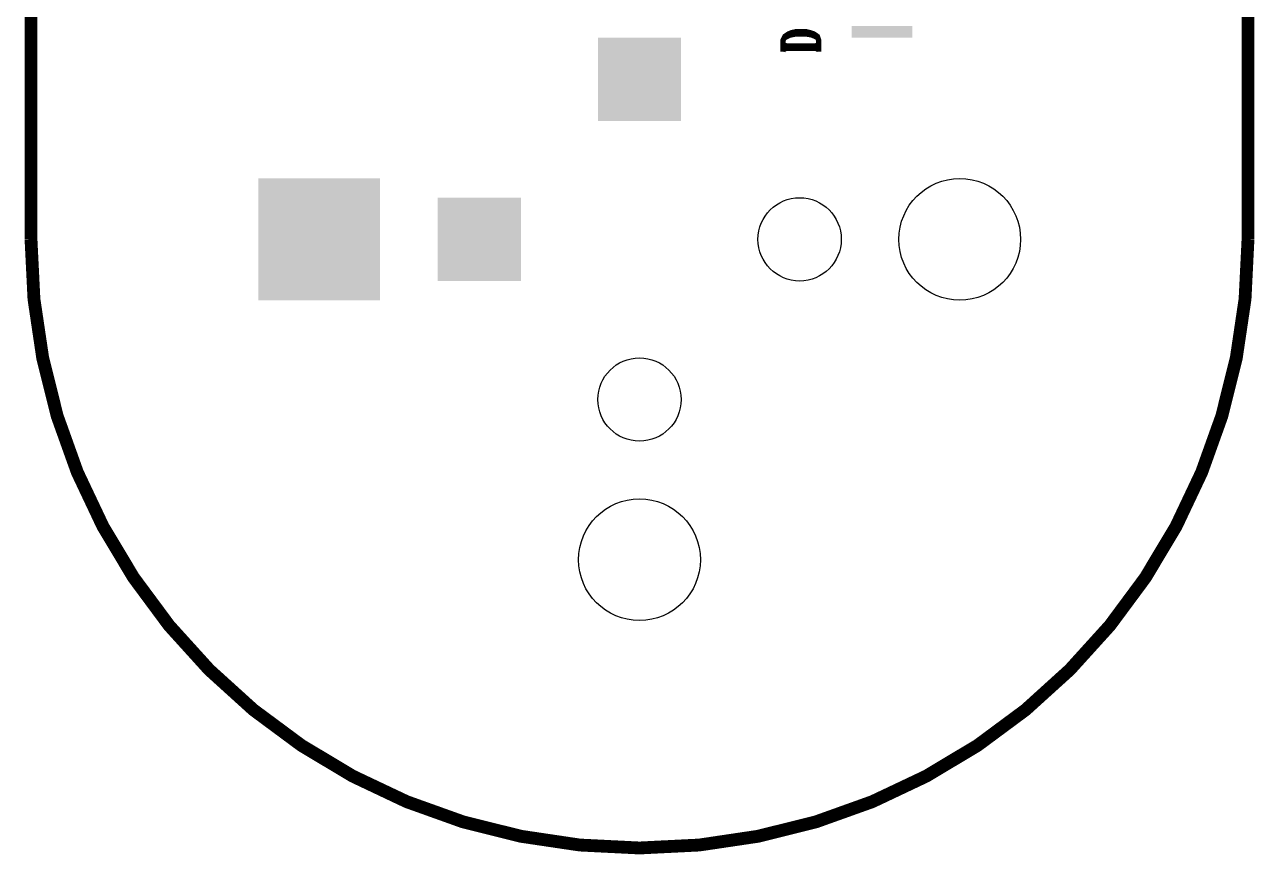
# Model space of a CAD drawing. Extents: x -0.1 to 19.1, y -0.1 to 48.8.
# Drawn here: x -0.1 to 19.1, y -0.1 to 12.85 of the extents above; entities that cross this region are included whole.
import ezdxf

# ---------------------------------------------------------------- set-up
doc = ezdxf.new("R2010")
doc.units = 0
doc.layers.get('0').update_dxf_attribs({"linetype": 'CONTINUOUS'})
doc.layers.add('08_ASSY2_GBR', color=7, linetype='CONTINUOUS')

# ---------------------------------------------------------------- blocks, each defined once
blk = doc.blocks.new('SQUARE_12')
blk.add_solid([(0.95, 0.95), (0.95, -0.95), (-0.95, 0.95), (-0.95, -0.95)])
blk = doc.blocks.new('ROUND_13')
blk.add_circle((0, 0), 0.65)
blk = doc.blocks.new('SQUARE_14')
blk.add_solid([(0.65, 0.65), (0.65, -0.65), (-0.65, 0.65), (-0.65, -0.65)])
blk = doc.blocks.new('ROUND_16')
blk.add_circle((0, 0), 0.95)

msp = doc.modelspace()

# ---------------------------------------------------------------- linework, layer by layer
at = {"layer": '08_ASSY2_GBR'}
for points, const_width in [([(0, 37.5), (0, 9.5)], 0.2), ([(19, 37.5), (19, 9.5)], 0.2), ([(12.296, 12.428), (12.296, 12.612), (12.277, 12.669), (12.222, 12.707), (12.166, 12.726), (12.092, 12.745), (11.954, 12.745), (11.871, 12.726), (11.825, 12.707), (11.769, 12.669), (11.741, 12.612), (11.741, 12.428)], 0.08128), ([(12.296, 12.612), (12.277, 12.65), (12.194, 12.688), (12.092, 12.707), (11.954, 12.707), (11.852, 12.688), (11.769, 12.65), (11.741, 12.612)], 0.08128), ([(12.222, 12.688), (12.166, 12.707), (12.092, 12.726), (11.954, 12.726), (11.871, 12.707), (11.825, 12.688)], 0.08128), ([(11.769, 12.52), (11.741, 12.558)], 0.08128), ([(11.797, 12.52), (11.741, 12.539)], 0.08128), ([(12.296, 12.52), (11.741, 12.52)], 0.08128), ([(12.296, 12.482), (11.741, 12.482)], 0.08128), ([(11.769, 12.482), (11.741, 12.444)], 0.08128), ([(11.797, 12.482), (11.741, 12.463)], 0.08128), ([(12.277, 12.501), (11.769, 12.501)], 0.08128), ([(12.296, 12.539), (12.249, 12.52)], 0.08128), ([(12.296, 12.463), (12.249, 12.482)], 0.08128), ([(12.296, 12.558), (12.277, 12.52)], 0.08128), ([(12.296, 12.444), (12.277, 12.482)], 0.08128), ([(19, 9.5), (18.954, 8.569), (18.817, 7.647), (18.591, 6.742), (18.277, 5.865), (17.878, 5.022), (17.399, 4.222), (16.844, 3.473), (16.218, 2.782), (15.527, 2.156), (14.778, 1.601), (13.978, 1.122), (13.135, 0.723), (12.258, 0.409), (11.353, 0.183), (10.431, 0.046), (9.5, 0), (8.569, 0.046), (7.647, 0.183), (6.742, 0.409), (5.865, 0.723), (5.022, 1.122), (4.222, 1.601), (3.473, 2.156), (2.782, 2.782), (2.156, 3.473), (1.601, 4.222), (1.122, 5.022), (0.723, 5.865), (0.409, 6.742), (0.183, 7.647), (0.046, 8.569), (0, 9.5)], 0.2)]:
    msp.add_lwpolyline(points, dxfattribs=dict(at, const_width=const_width))
for points in [[(12.813, 12.829926), (12.813054, 12.82998), (13.758, 12.829926), (13.757946, 12.82998)], [(12.813, 12.647074), (12.813, 12.829926), (13.75798, 12.647074), (13.758, 12.829926)], [(12.81302, 12.647054), (12.813, 12.647074), (13.75798, 12.647054), (13.75798, 12.647074)], [(12.813054, 12.64702), (12.81302, 12.647054), (13.757946, 12.64702), (13.75798, 12.647054)], [(12.84298, 12.647), (12.813054, 12.64702), (13.757926, 12.647), (13.757946, 12.64702)]]:
    msp.add_solid(points, dxfattribs=at)

# ---------------------------------------------------------------- block references
for name, p in [('SQUARE_14', (9.5, 12)), ('SQUARE_12', (4.5, 9.5)), ('ROUND_16', (14.5, 9.5)), ('SQUARE_14', (7, 9.5)), ('ROUND_13', (12, 9.5)), ('ROUND_13', (9.5, 7)), ('ROUND_16', (9.5, 4.5))]:
    msp.add_blockref(name, p, dxfattribs=at)

doc.saveas('drawing.dxf')
